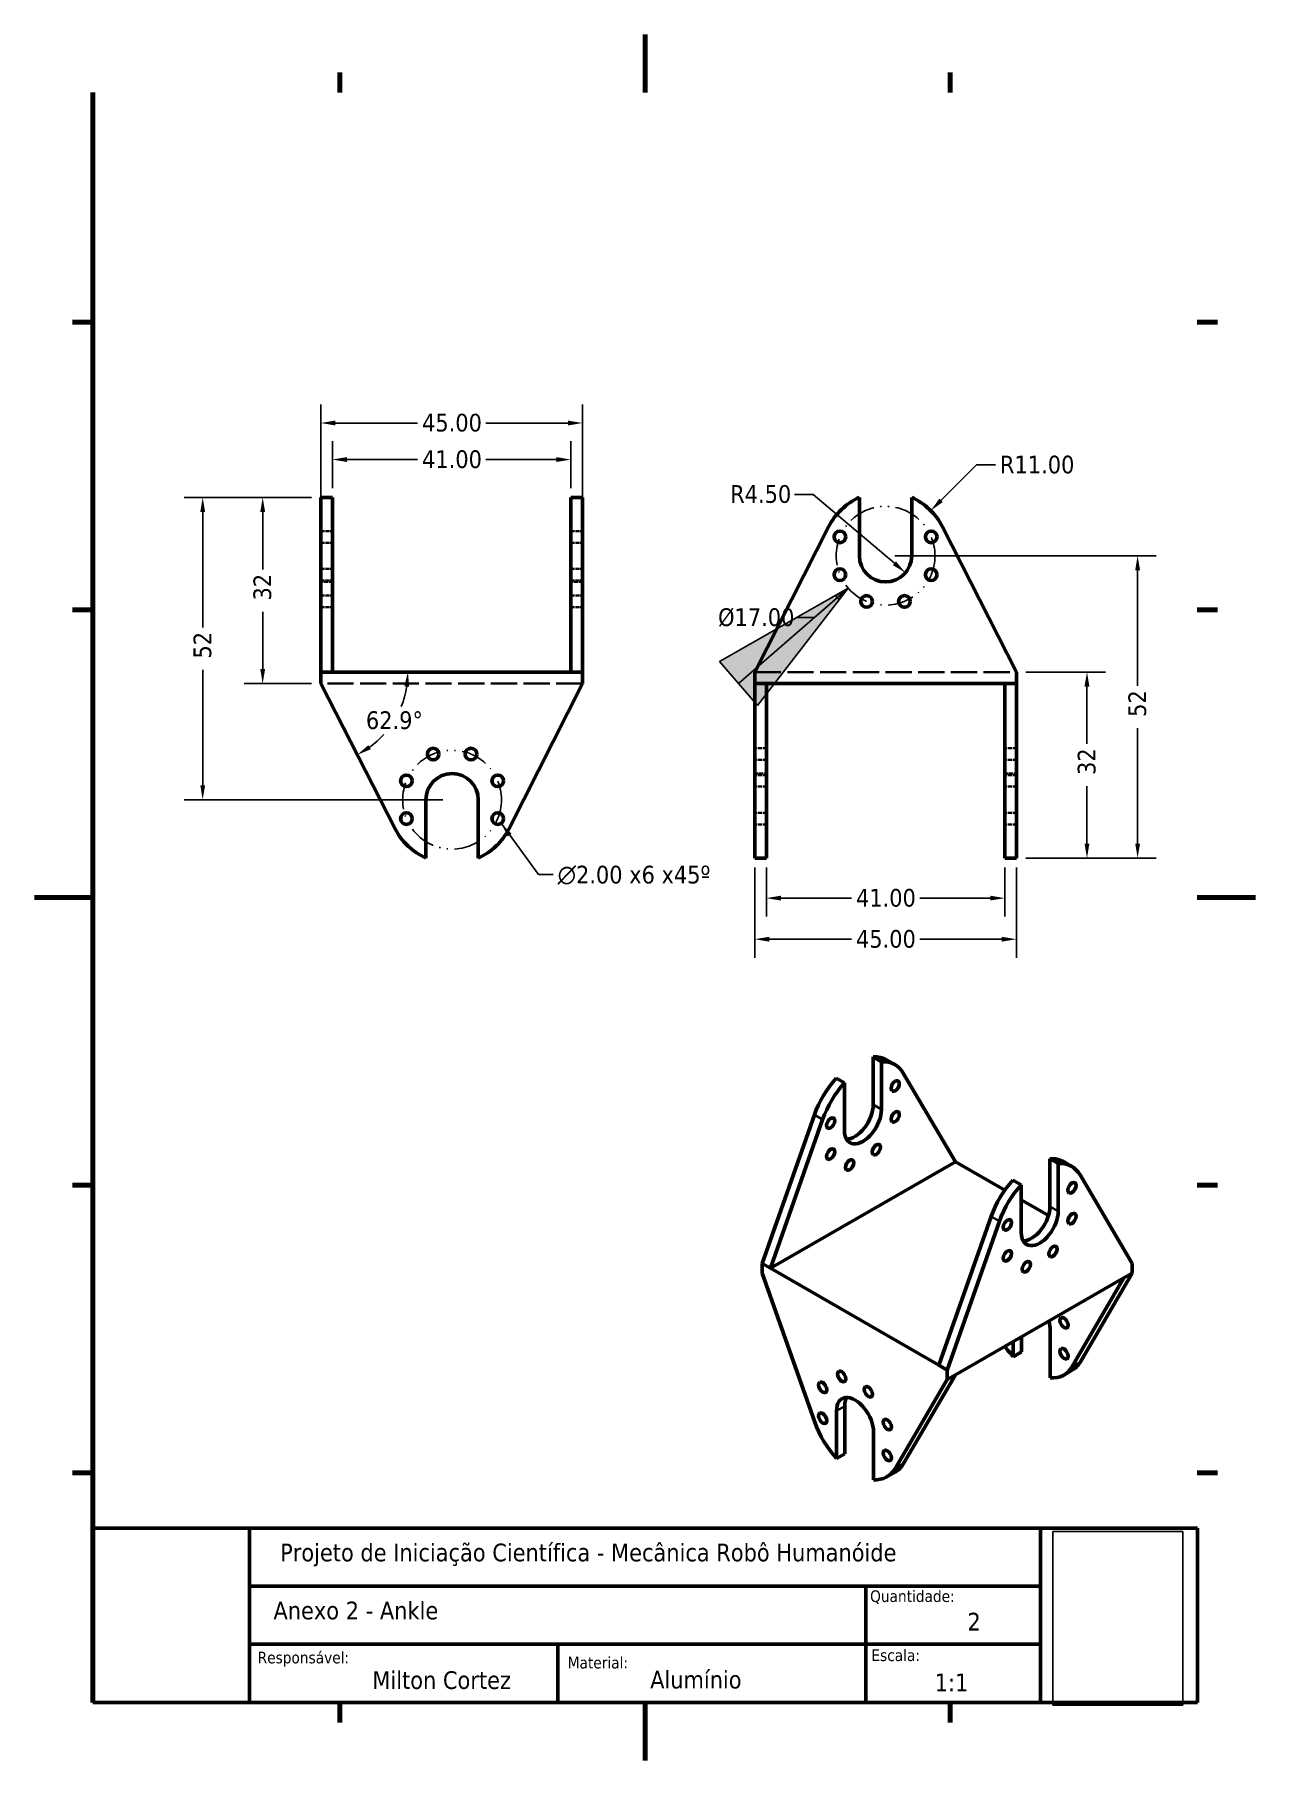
# Model space of a CAD drawing. Header units: millimetres. Extents: x 0 to 210, y 0 to 297.
import ezdxf

# ---------------------------------------------------------------- set-up
doc = ezdxf.new("R2010")
doc.units = ezdxf.units.MM
doc.linetypes.add('Dash Double Dot', pattern=[8.36, 4.56, -1.14, 0.19, -1.14, 0.19, -1.14])
doc.linetypes.add('DASHED', pattern=[0.2067, 0.1654, -0.0413])
for name, color, linetype, lineweight in [('AM_5', 92, 'Continuous', 25), ('Border (ANSI)', 7, 'Continuous', 70), ('Dimension (ANSI)', 7, 'Continuous', 25), ('Hidden (ANSI)', 7, 'DASHED', 35), ('Symbol (ANSI)', 7, 'Continuous', 25), ('Title (ANSI)', 7, 'Continuous', 50), ('Visible (ANSI)', 7, 'Continuous', 50), ('Visible Narrow (ANSI)', 7, 'Continuous', 35)]:
    doc.layers.add(name, color=color, linetype=linetype, lineweight=lineweight)
doc.styles.add('Note Text (ANSI)', font='TAHOMA.TTF')
doc.dimstyles.new('Default - mm (ANSI)', dxfattribs={"dimtxt": 3.048, "dimasz": 2.5, "dimexe": 3.175, "dimexo": 1.6002, "dimgap": 0.8, "dimtad": 0, "dimtoh": 1, "dimrnd": 1e-08, "dimzin": 4, "dimdsep": 46, "dimtxsty": 'Note Text (ANSI)', "dimcen": 0.09, "dimdle": 10, "dimclrd": 256, "dimclre": 256, "dimclrt": 256, "dimadec": 1, "dimazin": 1, "dimtfac": 1, "dimtofl": 0, "dimtmove": 0, "dimatfit": 3, "dimfxl": 0, "dimtolj": 1, "dimtzin": 4, "dimlwd": -1, "dimlwe": -1, "dimarcsym": 0})
doc.dimstyles.new('Default - mm (ANSI)$3', dxfattribs={"dimtxt": 3.048, "dimasz": 2.5, "dimexe": 3.175, "dimexo": 1.6002, "dimgap": 0.8, "dimtad": 0, "dimtih": 1, "dimtoh": 1, "dimzin": 4, "dimdsep": 46, "dimtxsty": 'Note Text (ANSI)', "dimblk": 'Filled-1', "dimcen": 0.09, "dimclrd": 256, "dimclre": 256, "dimclrt": 256, "dimadec": 1, "dimazin": 1, "dimtfac": 1, "dimtofl": 0, "dimtmove": 0, "dimatfit": 3, "dimfxl": 0, "dimtolj": 1, "dimtzin": 4, "dimlwd": -1, "dimlwe": -1, "dimarcsym": 0})
doc.dimstyles.new('Default - mm (ANSI)$7', dxfattribs={"dimtxt": 3.048, "dimasz": 2.5, "dimexe": 3.175, "dimexo": 1.6002, "dimgap": 0.8, "dimtad": 0, "dimtoh": 1, "dimrnd": 1e-08, "dimzin": 4, "dimdsep": 46, "dimtxsty": 'Note Text (ANSI)', "dimcen": 0.09, "dimdle": 10, "dimclrd": 256, "dimclre": 256, "dimclrt": 256, "dimadec": 1, "dimazin": 1, "dimtfac": 1, "dimtofl": 0, "dimtmove": 0, "dimatfit": 3, "dimfxl": 0, "dimtolj": 1, "dimtzin": 4, "dimlwd": -1, "dimlwe": -1, "dimarcsym": 0})
picture_1 = doc.add_image_def('image1.bmp', size_in_pixel=(452, 603))

# ---------------------------------------------------------------- blocks, each defined once
blk = doc.blocks.new('Filled-1')
at = {"color": 0}
for p, q in [((0, 0), (-10, 2)), ((-10, 2), (-10, -2)), ((-10, 0), (0, 0)), ((-10, -2), (0, 0)), ((0, 0), (-1, 0.17)), ((-1, 0.17), (-1, -0.17)), ((-1, 0), (0, 0)), ((-1, -0.17), (0, 0))]:
    blk.add_line(p, q, dxfattribs=at)
at = {"color": 0, "flags": 128}
blk.add_lwpolyline([(-1, -0.17), (0, 0)], dxfattribs=at)
at = {"color": 0}
for points in [[(-10, -2), (0, 0), (-10, 2)], [(-1, -0.17), (0, 0), (-1, 0.17), (-1, -0.17)]]:
    blk.add_solid(points, dxfattribs=at)
blk = doc.blocks.new('*D3')
at = {"layer": 'AM_5', "color": 0}
for p, q in [((146.28, 207.3), (146.46, 207.3)), ((146.37, 207.21), (146.37, 207.39)), ((134.13, 196.67), (138.07, 200.09)), ((131.27, 196.67), (134.13, 196.67))]:
    blk.add_line(p, q, dxfattribs=at)
at = {"layer": 'Defpoints', "color": 0}
for p in [(152.79, 212.87), (139.96, 201.73)]:
    blk.add_point(p, dxfattribs=at)
at = {"layer": 'AM_5', "color": 0, "xscale": 2.5, "yscale": 2.5, "zscale": 2.5, "rotation": 40.9614493433634}
blk.add_blockref('Filled-1', (139.96, 201.73), dxfattribs=at)
at = {"layer": 'AM_5', "color": 0, "insert": (124.13, 196.67), "char_height": 3.048, "attachment_point": 5, "style": 'Note Text (ANSI)'}
blk.add_mtext('\\A1;%%C17.00}', dxfattribs=at)
blk = doc.blocks.new('Borders Default Border')
at = {"layer": 'Border (ANSI)'}
for p, q in [((52.5, 287), (52.5, 290.45)), ((157.5, 287), (157.5, 290.45)), ((10, 247.5), (6.55, 247.5)), ((200, 247.5), (203.45, 247.5)), ((10, 198), (6.55, 198)), ((200, 198), (203.45, 198)), ((10, 99), (6.55, 99)), ((200, 99), (203.45, 99)), ((10, 49.5), (6.55, 49.5)), ((200, 49.5), (203.45, 49.5)), ((52.5, 10), (52.5, 6.55)), ((157.5, 10), (157.5, 6.55))]:
    blk.add_line(p, q, dxfattribs=at)
at = {"layer": 'Border (ANSI)', "flags": 128}
for points in [[(105, 297), (105, 287)], [(10, 10), (10, 287)], [(0, 148.5), (10, 148.5)], [(210, 148.5), (200, 148.5)], [(105, 0), (105, 10)]]:
    blk.add_lwpolyline(points, dxfattribs=at)
blk = doc.blocks.new('*D9')
at = {"layer": 'Defpoints', "color": 0}
for p in [(94.24, 230.15), (49.24, 212.29), (94.24, 212.29)]:
    blk.add_point(p, dxfattribs=at)
at = {"layer": 'Dimension (ANSI)'}
for p, q in [((49.24, 213.89), (49.24, 233.32)), ((94.24, 213.89), (94.24, 233.32)), ((51.74, 230.15), (65.86, 230.15)), ((91.74, 230.15), (77.63, 230.15))]:
    blk.add_line(p, q, dxfattribs=at)
for points in [[(51.74, 230.57), (51.74, 229.73), (49.24, 230.15)], [(91.74, 230.57), (91.74, 229.73), (94.24, 230.15)]]:
    blk.add_solid(points, dxfattribs=at)
at = {"layer": 'Dimension (ANSI)', "insert": (66.66, 231.74), "char_height": 3.048, "attachment_point": 1, "style": 'Note Text (ANSI)'}
blk.add_mtext('\\A1;45.00', dxfattribs=at)
blk = doc.blocks.new('*D10')
at = {"layer": 'Defpoints', "color": 0}
for p in [(92.24, 223.86), (51.24, 217.34), (92.24, 217.34)]:
    blk.add_point(p, dxfattribs=at)
at = {"layer": 'Dimension (ANSI)'}
for p, q in [((51.24, 218.94), (51.24, 227.04)), ((92.24, 218.94), (92.24, 227.04)), ((53.74, 223.86), (65.86, 223.86)), ((89.74, 223.86), (77.63, 223.86))]:
    blk.add_line(p, q, dxfattribs=at)
for points in [[(53.74, 224.28), (53.74, 223.44), (51.24, 223.86)], [(89.74, 224.28), (89.74, 223.44), (92.24, 223.86)]]:
    blk.add_solid(points, dxfattribs=at)
at = {"layer": 'Dimension (ANSI)', "insert": (66.66, 225.45), "char_height": 3.048, "attachment_point": 1, "style": 'Note Text (ANSI)'}
blk.add_mtext('\\A1;41.00', dxfattribs=at)
blk = doc.blocks.new('*D11')
at = {"layer": 'Defpoints', "color": 0}
for p in [(123.87, 155.29), (168.87, 155.29), (168.87, 141.32)]:
    blk.add_point(p, dxfattribs=at)
at = {"layer": 'Dimension (ANSI)'}
for p, q in [((123.87, 153.69), (123.87, 138.14)), ((168.87, 153.69), (168.87, 138.14)), ((126.37, 141.32), (140.49, 141.32)), ((166.37, 141.32), (152.26, 141.32))]:
    blk.add_line(p, q, dxfattribs=at)
for points in [[(126.37, 141.74), (126.37, 140.9), (123.87, 141.32)], [(166.37, 141.74), (166.37, 140.9), (168.87, 141.32)]]:
    blk.add_solid(points, dxfattribs=at)
at = {"layer": 'Dimension (ANSI)', "insert": (141.29, 142.91), "char_height": 3.048, "attachment_point": 1, "style": 'Note Text (ANSI)'}
blk.add_mtext('\\A1;45.00', dxfattribs=at)
blk = doc.blocks.new('*D12')
at = {"layer": 'Defpoints', "color": 0}
for p in [(125.87, 155.29), (166.87, 155.29), (166.87, 148.39)]:
    blk.add_point(p, dxfattribs=at)
at = {"layer": 'Dimension (ANSI)'}
for p, q in [((125.87, 153.69), (125.87, 145.22)), ((166.87, 153.69), (166.87, 145.22)), ((128.37, 148.39), (140.49, 148.39)), ((164.37, 148.39), (152.26, 148.39))]:
    blk.add_line(p, q, dxfattribs=at)
for points in [[(128.37, 148.81), (128.37, 147.98), (125.87, 148.39)], [(164.37, 148.81), (164.37, 147.98), (166.87, 148.39)]]:
    blk.add_solid(points, dxfattribs=at)
at = {"layer": 'Dimension (ANSI)', "insert": (141.29, 149.98), "char_height": 3.048, "attachment_point": 1, "style": 'Note Text (ANSI)'}
blk.add_mtext('\\A1;41.00', dxfattribs=at)
blk = doc.blocks.new('*D13')
at = {"layer": 'Defpoints', "color": 0}
for p in [(48.22, 187.3), (92.24, 187.3), (49.24, 185.3), (60.12, 176.61)]:
    blk.add_point(p, dxfattribs=at)
at = {"layer": 'Dimension (ANSI)'}
for start, end in [(338.1247, 351.0384), (306.055, 317.8542)]:
    blk.add_arc((48.22, 187.3), 16, start, end, dxfattribs=at)
for points in [[(63.61, 184.84), (64.44, 184.78), (64.22, 187.3)], [(57.85, 174.01), (57.42, 174.72), (55.51, 173.06)]]:
    blk.add_solid(points, dxfattribs=at)
at = {"layer": 'Dimension (ANSI)', "insert": (57, 180.54), "char_height": 3.048, "attachment_point": 1, "style": 'Note Text (ANSI)'}
blk.add_mtext('\\A1;62.9°', dxfattribs=at)
blk = doc.blocks.new('*D14')
at = {"layer": 'Defpoints', "color": 0}
for p in [(168.87, 187.3), (168.87, 155.29), (181.02, 155.29)]:
    blk.add_point(p, dxfattribs=at)
at = {"layer": 'Dimension (ANSI)'}
for p, q in [((170.48, 187.3), (184.2, 187.3)), ((181.02, 184.8), (181.02, 174.95)), ((181.02, 157.79), (181.02, 167.64)), ((170.48, 155.29), (184.2, 155.29))]:
    blk.add_line(p, q, dxfattribs=at)
for points in [[(180.6, 184.8), (181.44, 184.8), (181.02, 187.3)], [(180.6, 157.79), (181.44, 157.79), (181.02, 155.29)]]:
    blk.add_solid(points, dxfattribs=at)
at = {"layer": 'Dimension (ANSI)', "insert": (179.43, 168.44), "char_height": 3.048, "attachment_point": 1, "rotation": 90, "style": 'Note Text (ANSI)'}
blk.add_mtext('\\A1; 32', dxfattribs=at)
blk = doc.blocks.new('*D15')
at = {"layer": 'Defpoints', "color": 0}
for p in [(146.37, 207.3), (168.87, 155.29), (189.73, 155.29)]:
    blk.add_point(p, dxfattribs=at)
at = {"layer": 'Dimension (ANSI)'}
for p, q in [((147.98, 207.3), (192.9, 207.3)), ((189.73, 204.8), (189.73, 184.95)), ((189.73, 157.79), (189.73, 177.64)), ((170.48, 155.29), (192.9, 155.29))]:
    blk.add_line(p, q, dxfattribs=at)
for points in [[(189.31, 204.8), (190.15, 204.8), (189.73, 207.3)], [(189.31, 157.79), (190.15, 157.79), (189.73, 155.29)]]:
    blk.add_solid(points, dxfattribs=at)
at = {"layer": 'Dimension (ANSI)', "insert": (188.14, 178.44), "char_height": 3.048, "attachment_point": 1, "rotation": 90, "style": 'Note Text (ANSI)'}
blk.add_mtext('\\A1; 52', dxfattribs=at)
blk = doc.blocks.new('*D16')
at = {"layer": 'Defpoints', "color": 0}
for p in [(28.92, 217.34), (49.24, 217.34), (71.82, 165.33)]:
    blk.add_point(p, dxfattribs=at)
at = {"layer": 'Dimension (ANSI)'}
for p, q in [((47.64, 217.34), (25.75, 217.34)), ((28.92, 214.84), (28.92, 194.98)), ((28.92, 167.83), (28.92, 187.68)), ((70.22, 165.33), (25.75, 165.33))]:
    blk.add_line(p, q, dxfattribs=at)
for points in [[(28.51, 214.84), (29.34, 214.84), (28.92, 217.34)], [(28.51, 167.83), (29.34, 167.83), (28.92, 165.33)]]:
    blk.add_solid(points, dxfattribs=at)
at = {"layer": 'Dimension (ANSI)', "insert": (27.34, 188.48), "char_height": 3.048, "attachment_point": 1, "rotation": 90, "style": 'Note Text (ANSI)'}
blk.add_mtext('\\A1; 52', dxfattribs=at)
blk = doc.blocks.new('*D17')
at = {"layer": 'Defpoints', "color": 0}
for p in [(49.24, 217.34), (39.24, 185.3), (49.24, 185.3)]:
    blk.add_point(p, dxfattribs=at)
at = {"layer": 'Dimension (ANSI)'}
for p, q in [((47.64, 217.34), (36.07, 217.34)), ((39.24, 214.84), (39.24, 204.97)), ((39.24, 187.8), (39.24, 197.67)), ((47.64, 185.3), (36.07, 185.3))]:
    blk.add_line(p, q, dxfattribs=at)
for points in [[(38.83, 214.84), (39.66, 214.84), (39.24, 217.34)], [(38.83, 187.8), (39.66, 187.8), (39.24, 185.3)]]:
    blk.add_solid(points, dxfattribs=at)
at = {"layer": 'Dimension (ANSI)', "insert": (37.65, 198.47), "char_height": 3.048, "attachment_point": 1, "rotation": 90, "style": 'Note Text (ANSI)'}
blk.add_mtext('\\A1; 32', dxfattribs=at)
blk = doc.blocks.new('*D18')
at = {"layer": 'Defpoints', "color": 0}
for p in [(146.37, 207.3), (149.8, 204.39)]:
    blk.add_point(p, dxfattribs=at)
at = {"layer": 'Dimension (ANSI)'}
for p, q in [((130.71, 217.87), (133.95, 217.87)), ((133.95, 217.87), (147.9, 206.01))]:
    blk.add_line(p, q, dxfattribs=at)
blk.add_solid([(148.17, 206.32), (147.63, 205.69), (149.8, 204.39)], dxfattribs=at)
at = {"layer": 'Dimension (ANSI)', "insert": (119.65, 219.46), "char_height": 3.048, "attachment_point": 1, "style": 'Note Text (ANSI)'}
blk.add_mtext('\\A1;R4.50', dxfattribs=at)
blk = doc.blocks.new('*D19')
at = {"layer": 'Defpoints', "color": 0}
for p in [(154.15, 215.08), (146.37, 207.3)]:
    blk.add_point(p, dxfattribs=at)
at = {"layer": 'Dimension (ANSI)'}
for p, q in [((162.02, 222.95), (155.92, 216.85)), ((165.26, 222.95), (162.02, 222.95))]:
    blk.add_line(p, q, dxfattribs=at)
blk.add_solid([(155.63, 217.14), (156.22, 216.55), (154.15, 215.08)], dxfattribs=at)
at = {"layer": 'Dimension (ANSI)', "insert": (166.06, 224.53), "char_height": 3.048, "attachment_point": 1, "style": 'Note Text (ANSI)'}
blk.add_mtext('\\A1;R11.00', dxfattribs=at)
blk = doc.blocks.new('Title Blocks Legenda')
at = {"layer": 'Title (ANSI)'}
for p, q in [((13.26, 171.03), (203.26, 171.03)), ((13.26, 141.03), (13.26, 171.03)), ((40.26, 171.03), (40.26, 141.03)), ((176.26, 171.03), (176.26, 141.03)), ((203.26, 171.03), (203.26, 141.03)), ((40.26, 161.03), (176.26, 161.03)), ((146.26, 161.03), (146.26, 141.03)), ((40.26, 151.03), (176.26, 151.03)), ((93.26, 151.03), (93.26, 141.03)), ((203.26, 141.03), (13.26, 141.03))]:
    blk.add_line(p, q, dxfattribs=at)
at = {"layer": 'Title (ANSI)', "attachment_point": 1, "style": 'Note Text (ANSI)'}
for s, insert, char_height, width in [('Projeto de Iniciação Científica - Mecânica Robô Humanóide', (45.5, 168.35), 3.048, 124.6071), ('\\fTahoma|b0|i0;\\H2.0000;Quantidade:', (146.97, 160.31), 2, 95.1982), ('\\fTahoma|b0|i0;\\H2.0000;Responsável:', (41.63, 149.75), 2, 45.8951), ('\\fTahoma|b0|i0;\\H2.0000;Material:', (94.96, 148.87), 2, 67.2506), ('\\fTahoma|b0|i0;\\H2.0000;Escala:', (147.2, 150.14), 2, 45.6679), ('Milton Cortez', (61.37, 146.39), 3.048, 49.3031), ('Alumínio', (109.15, 146.47), 3.048, 35.7249)]:
    blk.add_mtext(s, dxfattribs=dict(at, insert=insert, char_height=char_height, width=width))
at = {"layer": 'Title (ANSI)', "style": 'Note Text (ANSI)'}
for tag, p in [('Title_001', (44.35, 155.32)), ('Qnt._001', (163.71, 153.4)), ('<1:1>_001', (158.09, 142.95))]:
    blk.add_attdef(tag, p, '', height=3.05, dxfattribs=at)
image = blk.add_image(picture_1, insert=(178.41, 140.56), size_in_units=(22.38, 29.85))
image.dxf.flags = 7

msp = doc.modelspace()

# ---------------------------------------------------------------- linework, layer by layer
at = {"linetype": 'Dash Double Dot'}
for centre in [(146.375, 207.303), (71.818, 165.326)]:
    msp.add_circle(centre, 8.5, dxfattribs=at)
at = {"layer": 'Hidden (ANSI)', "ltscale": 3.809293}
for p, q in [((49.242, 211.555), (51.242, 211.555)), ((92.242, 211.555), (94.242, 211.555)), ((49.242, 209.555), (51.242, 209.555)), ((92.242, 209.555), (94.242, 209.555)), ((49.242, 205.05), (51.242, 205.05)), ((92.242, 205.05), (94.242, 205.05)), ((49.242, 203.05), (51.242, 203.05)), ((51.242, 202.803), (49.242, 202.803)), ((92.242, 203.05), (94.242, 203.05)), ((94.242, 202.803), (92.242, 202.803)), ((49.242, 200.45), (51.242, 200.45)), ((92.242, 200.45), (94.242, 200.45)), ((49.242, 198.45), (51.242, 198.45)), ((92.242, 198.45), (94.242, 198.45)), ((125.875, 174.179), (123.875, 174.179)), ((168.875, 174.179), (166.875, 174.179)), ((125.875, 172.179), (123.875, 172.179)), ((123.875, 169.826), (125.875, 169.826)), ((125.875, 169.578), (123.875, 169.578)), ((168.875, 172.179), (166.875, 172.179)), ((166.875, 169.826), (168.875, 169.826)), ((168.875, 169.578), (166.875, 169.578)), ((125.875, 167.578), (123.875, 167.578)), ((168.875, 167.578), (166.875, 167.578)), ((125.875, 163.073), (123.875, 163.073)), ((125.875, 161.073), (123.875, 161.073)), ((168.875, 163.073), (166.875, 163.073)), ((168.875, 161.073), (166.875, 161.073))]:
    msp.add_line(p, q, dxfattribs=at)
at = {"layer": 'Hidden (ANSI)', "ltscale": 27.213352}
for p, q in [((123.875, 187.303), (168.875, 187.303)), ((94.242, 185.303), (49.242, 185.303))]:
    msp.add_line(p, q, dxfattribs=at)
at = {"layer": 'Visible (ANSI)'}
for p, q in [((51.242, 217.34), (49.242, 217.34)), ((49.242, 217.34), (49.242, 212.285)), ((51.242, 212.285), (51.242, 217.34)), ((94.242, 217.34), (92.242, 217.34)), ((92.242, 217.34), (92.242, 212.285)), ((94.242, 212.285), (94.242, 217.34)), ((141.875, 207.303), (141.875, 217.34)), ((150.875, 217.34), (150.875, 207.303)), ((49.242, 187.303), (49.242, 212.285)), ((51.242, 212.285), (51.242, 187.303)), ((92.242, 187.303), (92.242, 212.285)), ((94.242, 212.285), (94.242, 187.303)), ((136.568, 212.285), (123.875, 187.303)), ((168.875, 187.303), (156.182, 212.285)), ((51.242, 187.303), (49.242, 187.303)), ((49.242, 187.303), (49.242, 185.303)), ((92.242, 187.303), (51.242, 187.303)), ((94.242, 187.303), (92.242, 187.303)), ((94.242, 185.303), (94.242, 187.303)), ((123.875, 185.303), (123.875, 187.303)), ((168.875, 185.303), (168.875, 187.303)), ((49.242, 185.303), (62.025, 160.316)), ((81.635, 160.363), (94.242, 185.303)), ((123.875, 160.363), (123.875, 185.303)), ((123.875, 185.303), (125.875, 185.303)), ((125.875, 160.363), (125.875, 185.303)), ((125.875, 185.303), (166.875, 185.303)), ((166.875, 185.303), (168.875, 185.303)), ((166.875, 185.303), (166.875, 160.363)), ((168.875, 160.363), (168.875, 185.303)), ((67.318, 155.288), (67.318, 165.326)), ((76.318, 165.326), (76.318, 155.288)), ((123.875, 160.363), (123.875, 155.288)), ((125.875, 160.363), (125.875, 155.288)), ((166.875, 155.288), (166.875, 160.363)), ((168.875, 160.363), (168.875, 155.288)), ((123.875, 155.288), (125.875, 155.288)), ((166.875, 155.288), (168.875, 155.288)), ((144.252, 112.854), (144.252, 121.06)), ((144.252, 121.06), (145.666, 120.246)), ((145.666, 120.246), (145.666, 112.04)), ((147.973, 119.74), (146.559, 120.554)), ((139.302, 116.581), (137.888, 117.395)), ((139.302, 108.375), (139.302, 116.581)), ((158.394, 103.018), (149.418, 118.274)), ((125.16, 85.509), (134.135, 111.102)), ((135.55, 110.288), (126.574, 84.695)), ((126.574, 84.695), (158.394, 103.018)), ((166.885, 98.129), (158.394, 103.018)), ((174.657, 95.345), (174.657, 103.551)), ((174.657, 103.551), (176.072, 102.736)), ((176.072, 102.736), (176.072, 94.53)), ((178.379, 102.23), (176.965, 103.045)), ((169.708, 99.072), (168.293, 99.886)), ((169.708, 90.866), (169.708, 99.072)), ((188.8, 85.509), (179.824, 100.765)), ((174.414, 93.793), (169.708, 96.503)), ((155.566, 68), (164.541, 93.593)), ((165.955, 92.778), (156.98, 67.185)), ((126.574, 84.695), (125.16, 85.509)), ((125.16, 85.509), (125.16, 83.874)), ((125.16, 83.874), (134.199, 58.241)), ((155.566, 68), (126.574, 84.695)), ((179.885, 68.618), (188.8, 83.874)), ((187.385, 83.059), (188.8, 83.874)), ((188.8, 83.874), (188.8, 85.509)), ((158.394, 66.364), (187.385, 83.059)), ((187.385, 83.059), (178.471, 67.804)), ((168.347, 69.485), (168.347, 72.096)), ((169.761, 72.91), (169.761, 70.299)), ((174.711, 74.026), (174.711, 65.82)), ((169.761, 70.299), (168.347, 69.485)), ((148.065, 50.294), (156.98, 65.55)), ((149.479, 51.109), (158.394, 66.364)), ((156.98, 67.185), (155.566, 68)), ((156.98, 65.55), (156.98, 67.185)), ((156.98, 65.55), (158.394, 66.364)), ((177.018, 66.326), (178.433, 67.14)), ((137.941, 51.975), (137.941, 60.181)), ((139.356, 60.996), (139.356, 52.79)), ((144.305, 56.517), (144.305, 48.31)), ((139.356, 52.79), (137.941, 51.975)), ((146.613, 48.817), (148.027, 49.631))]:
    msp.add_line(p, q, dxfattribs=at)
for centre in [(138.522, 210.555), (154.228, 210.555), (138.522, 204.05), (154.228, 204.05), (143.122, 199.45), (149.628, 199.45), (68.565, 173.179), (75.071, 173.179), (63.965, 168.578), (79.671, 168.578), (63.965, 162.073), (79.671, 162.073)]:
    msp.add_circle(centre, 1, dxfattribs=at)
for centre, radius, start, end in [((146.375, 207.303), 11, 114.14774, 153.06575), ((146.375, 207.303), 11, 26.93425, 65.85226), ((146.375, 207.303), 4.5, 180, 0), ((71.818, 165.326), 4.5, 0, 180), ((71.818, 165.326), 11, 207.0934, 245.85226), ((71.818, 165.326), 11, 294.14774, 333.18279)]:
    msp.add_arc(centre, radius, start, end, dxfattribs=at)
for centre, major_axis, start_param, end_param in [((141.07, 111.022), (5.489, 9.532), 0, 0.3620069), ((142.484, 110.207), (5.489, 9.532), 5.9659448, 6.6451922), ((141.07, 111.022), (5.489, 9.532), 1.204922, 1.8841694), ((142.484, 110.207), (-5.489, -9.532), 4.3465147, 5.0257621), ((142.484, 110.207), (-2.246, -3.9), 5.4958534, 8.6374461), ((141.07, 111.022), (-2.246, -3.9), 0.319049, 2.3542608), ((171.475, 93.512), (5.489, 9.532), 0, 0.3620069), ((172.89, 92.698), (5.489, 9.532), 5.9659448, 6.6451922), ((171.475, 93.512), (5.489, 9.532), 1.204922, 1.8841694), ((172.89, 92.698), (-5.489, -9.532), 4.3465147, 5.0257621), ((171.475, 93.512), (-2.246, -3.9), 0.319049, 2.3542608), ((172.89, 92.698), (-2.246, -3.9), 5.4958534, 8.6374461), ((171.529, 75.858), (-2.246, 3.9), 3.9289245, 4.3315897), ((171.529, 75.858), (-5.489, 9.532), 1.7234321, 1.9366706), ((172.943, 76.673), (5.489, -9.532), 0, 0.3192832), ((171.529, 75.858), (5.489, -9.532), 5.9211784, 6.6024686), ((141.123, 58.349), (-2.246, 3.9), 3.9289245, 7.0705172), ((142.538, 59.163), (-2.246, 3.9), 0.319049, 0.7873319), ((141.123, 58.349), (5.489, -9.532), 4.4017935, 5.0782633), ((142.538, 59.163), (5.489, -9.532), 0, 0.3192832), ((141.123, 58.349), (5.489, -9.532), 5.9211784, 6.6024686)]:
    msp.add_ellipse(centre, major_axis=major_axis, ratio=0.5780931, start_param=start_param, end_param=end_param, dxfattribs=at)
for centre, major_axis in [((148.037, 116.064), (-0.499, -0.867)), ((136.931, 109.669), (-0.499, -0.867)), ((148.037, 110.746), (-0.499, -0.867)), ((136.931, 104.35), (-0.499, -0.867)), ((144.784, 105.112), (-0.499, -0.867)), ((140.184, 102.463), (-0.499, -0.867)), ((178.443, 98.555), (-0.499, -0.867)), ((167.337, 92.16), (-0.499, -0.867)), ((178.443, 93.236), (-0.499, -0.867)), ((167.337, 86.841), (-0.499, -0.867)), ((175.19, 87.602), (-0.499, -0.867)), ((170.59, 84.953), (-0.499, -0.867)), ((177.082, 75.32), (-0.499, 0.867)), ((177.082, 70.001), (-0.499, 0.867)), ((138.823, 66.094), (-0.499, 0.867)), ((135.57, 64.206), (-0.499, 0.867)), ((143.423, 63.445), (-0.499, 0.867)), ((135.57, 58.887), (-0.499, 0.867)), ((146.676, 57.811), (-0.499, 0.867)), ((146.676, 52.492), (-0.499, 0.867))]:
    msp.add_ellipse(centre, major_axis=major_axis, ratio=0.5780931, dxfattribs=at)
at = {"layer": 'Visible Narrow (ANSI)'}
for p, q in [((135.55, 110.288), (134.135, 111.102)), ((144.252, 112.854), (145.666, 112.04)), ((174.657, 95.345), (176.072, 94.53)), ((165.955, 92.778), (164.541, 93.593)), ((178.471, 67.804), (179.885, 68.618)), ((139.356, 60.996), (137.941, 60.181)), ((148.065, 50.294), (149.479, 51.109))]:
    msp.add_line(p, q, dxfattribs=at)

# ---------------------------------------------------------------- block references
msp.add_blockref('Borders Default Border', (0, 0))
msp.add_blockref('Title Blocks Legenda', (-3.258, -131.034)).add_auto_attribs({'<1:1>_001': '1:1', 'Qnt._001': '2', 'Title_001': 'Anexo 2 - Ankle'})

# ---------------------------------------------------------------- texts
at = {"layer": 'Symbol (ANSI)', "insert": (89.976, 153.963), "char_height": 3.048, "width": 27.51645, "attachment_point": 1, "line_spacing_factor": 0.5334, "style": 'Note Text (ANSI)'}
msp.add_mtext('{\\fAIGDT|b0|i0;\\H3.0480;n\\fTahoma|b0|i0;\\H0.0000;2.00 x6 x45º}', dxfattribs=at)

# ---------------------------------------------------------------- dimensions: what is measured, and where the dimension line sits
at = {"layer": 'AM_5', "color": 250}
dim = msp.add_diameter_dim_2p(p1=(152.794, 212.875), p2=(139.956, 201.73), dimstyle='Default - mm (ANSI)$3', override={"dimscale": 1, "dimlfac": 1, "dimpost": '%%C<>}', "dimclrd": 0, "dimclre": 0, "dimclrt": 0}, dxfattribs=at)
dim.commit()
dim.dimension.update_dxf_attribs({"geometry": '*D3', "text_midpoint": (124.129, 196.669), "dimtype": 163})
at = {"layer": 'Dimension (ANSI)'}
for base, p1, p2, picture, middle in [((94.242, 230.15), (49.242, 212.285), (94.242, 212.285), '*D9', (71.742, 230.15)), ((168.875, 141.319), (123.875, 155.288), (168.875, 155.288), '*D11', (146.375, 141.319)), ((166.875, 148.394), (125.875, 155.288), (166.875, 155.288), '*D12', (146.375, 148.394))]:
    dim = msp.add_linear_dim(base=base, p1=p1, p2=p2, dimstyle='Default - mm (ANSI)', override={"dimtoh": 0, "dimdec": 2, "dimtp": 0, "dimtm": 0, "dimtdec": 2, "dimatfit": 1}, dxfattribs=at)
    dim.commit()
    dim.dimension.update_dxf_attribs({"geometry": picture, "text_midpoint": middle, "dimtype": 160})
dim = msp.add_linear_dim(base=(92.242, 223.861), p1=(51.242, 217.34), p2=(92.242, 217.34), angle=180, dimstyle='Default - mm (ANSI)', override={"dimtoh": 0, "dimdec": 2, "dimtp": 0, "dimtm": 0, "dimtdec": 2, "dimatfit": 1}, dxfattribs=at)
dim.commit()
dim.dimension.update_dxf_attribs({"geometry": '*D10', "text_midpoint": (71.742, 223.861), "dimtype": 160})
for mpoint, picture, middle in [((154.153, 215.081), '*D19', (172.328, 222.946)), ((149.803, 204.387), '*D18', (124.781, 217.875))]:
    dim = msp.add_radius_dim(center=(146.375, 207.303), mpoint=mpoint, dimstyle='Default - mm (ANSI)', override={"dimtih": 1, "dimdec": 2, "dimcen": 0, "dimtp": 0, "dimtm": 0, "dimtdec": 2}, dxfattribs=at)
    dim.commit()
    dim.dimension.update_dxf_attribs({"geometry": picture, "text_midpoint": middle, "dimtype": 164})
for base, p1, p2, angle, text, picture, middle in [((28.923, 217.34), (71.818, 165.326), (49.242, 217.34), 90, ' 52', '*D16', (28.923, 191.333)), ((39.242, 185.303), (49.242, 217.34), (49.242, 185.303), 90, ' 32', '*D17', (39.242, 201.321)), ((189.729, 155.288), (146.375, 207.303), (168.875, 155.288), 270, ' 52', '*D15', (189.729, 181.295)), ((181.021, 155.288), (168.875, 187.303), (168.875, 155.288), 270, ' 32', '*D14', (181.021, 171.295))]:
    dim = msp.add_linear_dim(base=base, p1=p1, p2=p2, angle=angle, text=text, dimstyle='Default - mm (ANSI)', override={"dimtoh": 0, "dimdec": 2, "dimtp": 0, "dimtm": 0, "dimtdec": 2, "dimatfit": 1}, dxfattribs=at)
    dim.commit()
    dim.dimension.update_dxf_attribs({"geometry": picture, "text_midpoint": middle, "dimtype": 160})
dim = msp.add_angular_dim_3p(base=(60.121, 176.609), center=(48.219, 187.303), p1=(49.242, 185.303), p2=(92.242, 187.303), dimstyle='Default - mm (ANSI)', override={"dimtih": 1, "dimse1": 1, "dimse2": 1, "dimadec": 1, "dimtp": 0, "dimtm": 0, "dimtdec": 0}, dxfattribs=at)
dim.commit()
dim.dimension.update_dxf_attribs({"geometry": '*D13', "text_midpoint": (61.868, 178.954), "dimtype": 165})

# ---------------------------------------------------------------- leaders
at = {"layer": 'Symbol (ANSI)', "annotation_type": 0, "has_hookline": 1, "hookline_direction": 0, "text_width": 26.96}
msp.add_leader([(80.257, 161.263), (86.676, 152.439), (89.176, 152.439)], dimstyle='Default - mm (ANSI)$7', override={"dimtad": 0}, dxfattribs=at)

doc.saveas('drawing.dxf')
